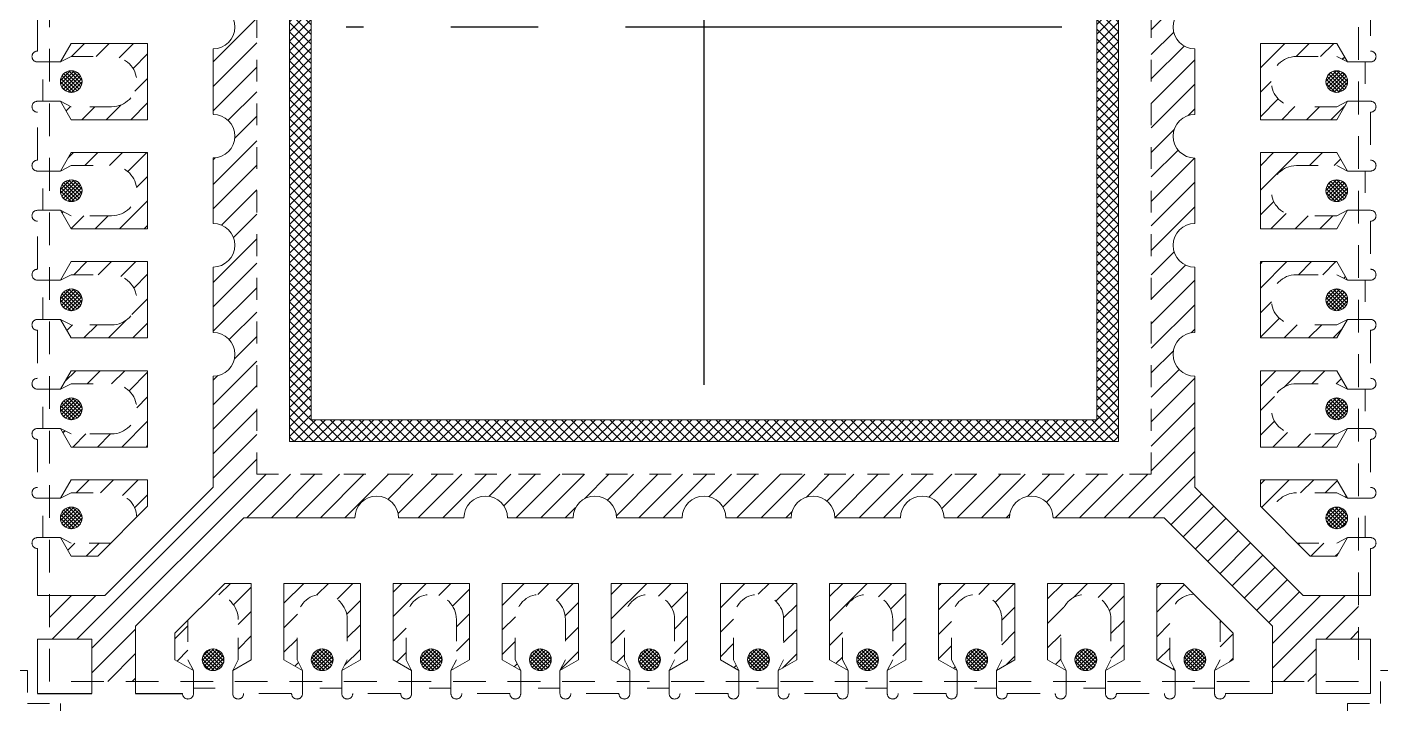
# Model space of a CAD drawing. Header units: millimetres. Extents: x 586 to 984, y 385 to 645.
# Drawn here: x 667.08 to 673.28, y 537.83 to 540.94 of the extents above; entities that cross this region are included whole.
import ezdxf

# ---------------------------------------------------------------- set-up
doc = ezdxf.new("R2010")
doc.units = ezdxf.units.MM
for name, pattern in [('CENTER', [2, 1.25, -0.25, 0.25, -0.25]), ('DASHED', [0.75, 0.5, -0.25]), ('HIDDEN', [0.375, 0.25, -0.125])]:
    doc.linetypes.add(name, pattern=pattern)
for name, color, linetype in [('1D', 4, 'Continuous'), ('2', 7, 'Continuous'), ('2D', 4, 'Continuous'), ('center', 1, 'Continuous'), ('etch', 4, 'Continuous'), ('LFBOT', 4, 'Continuous'), ('LFTOP', 7, 'Continuous'), ('PKG', 2, 'Continuous'), ('top ETCH', 6, 'Continuous')]:
    doc.layers.add(name, color=color, linetype=linetype)
pattern_1 = [(45, (13.052096, 3.31766), (-0.0561266, 0.0561266), [])]
pattern_2 = [(225, (1.063589, -17.218427), (0.008838834, -0.008838835), []), (315, (1.063589, -17.218427), (0.008838835, 0.008838834), [])]

# ---------------------------------------------------------------- blocks, each defined once
blk = doc.blocks.new('*U130')
at = {"layer": 'etch', "ltscale": 0.05}
h = blk.add_hatch(dxfattribs=at)
h.set_pattern_fill('ANSI31', color=256, scale=0.025, style=0)
h.set_pattern_definition(pattern_1)
h.paths.add_polyline_path([(-3, 2.805), (-2.805, 2.805), (-2.805, 3), (-2.605, 3), (-2.605, 2.7464), (-2.1086, 2.25), (-1.6, 2.25, 1), (-1.4, 2.25), (-1.1, 2.25, 1), (-0.9, 2.25), (-0.5996, 2.25, 0.996506), (-0.3997, 2.25), (-0.1, 2.25, 1), (0.1, 2.25), (0.4004, 2.25, 1), (0.6004, 2.25), (0.9004, 2.25, 1), (1.1004, 2.25), (1.4, 2.25, 1), (1.6, 2.25), (2.1086, 2.25), (2.605, 2.7464), (2.605, 3), (2.805, 3), (2.805, 2.805), (3, 2.805), (3, 2.605), (2.7464, 2.605), (2.25, 2.1086), (2.25, 1.6, 1), (2.25, 1.4), (2.25, 1.1, 1), (2.25, 0.9), (2.25, 0.5996, 0.996506), (2.25, 0.3996), (2.25, 0.1, 1), (2.25, -0.1), (2.25, -0.4004, 1), (2.25, -0.6004), (2.25, -0.9004, 1), (2.25, -1.1004), (2.25, -1.4, 1), (2.25, -1.6), (2.25, -2.1086), (2.7464, -2.605), (3, -2.605), (3, -2.805), (2.805, -2.805), (2.805, -3), (2.605, -3), (2.605, -2.7464), (2.1086, -2.25), (1.6, -2.25, 1), (1.4, -2.25), (1.1, -2.25, 1), (0.9, -2.25), (0.5996, -2.25, 0.996506), (0.3996, -2.25), (0.1, -2.25, 1), (-0.1, -2.25), (-0.4004, -2.25, 1), (-0.6004, -2.25), (-0.9004, -2.25, 1), (-1.1004, -2.25), (-1.4, -2.25, 1), (-1.6, -2.25), (-2.1086, -2.25), (-2.605, -2.7464), (-2.605, -3), (-2.805, -3), (-2.805, -2.805), (-3, -2.805), (-3, -2.605), (-2.7464, -2.605), (-2.25, -2.1086), (-2.25, -1.6, 1), (-2.25, -1.4), (-2.25, -1.1, 1), (-2.25, -0.9), (-2.25, -0.6, 1), (-2.25, -0.3997), (-2.25, -0.1, 1), (-2.25, 0.1), (-2.25, 0.4004, 1), (-2.25, 0.6004), (-2.25, 0.9004, 1), (-2.25, 1.1004), (-2.25, 1.4, 1), (-2.25, 1.6), (-2.25, 2.1086), (-2.7464, 2.605), (-3, 2.605)])
h.paths.add_polyline_path([(-2.05, -2.05), (-2.05, 1.4, 1), (-2.05, 1.8), (-2.05, 2.05), (2.05, 2.05), (2.05, -2.05)], flags=16)
h = blk.add_hatch(dxfattribs=at)
h.set_pattern_fill('ANSI31', color=256, scale=0.025, style=0)
h.set_pattern_definition(pattern_1)
h.paths.add_polyline_path([(-2.95, 1.84), (-2.9, 1.925), (-2.5503, 1.925), (-2.55, 1.9246), (-2.55, 1.5753), (-2.5503, 1.575), (-2.9, 1.575), (-2.95, 1.66), (-2.9, 1.635), (-2.715, 1.635, 1), (-2.715, 1.865), (-2.9, 1.865)])
h.paths.add_polyline_path([(-2.95, 0.84), (-2.9, 0.925), (-2.5503, 0.925), (-2.55, 0.9246), (-2.55, 0.5753), (-2.5503, 0.575), (-2.9, 0.575), (-2.95, 0.66), (-2.9, 0.635), (-2.715, 0.635, 1), (-2.715, 0.865), (-2.9, 0.865)])
h.paths.add_polyline_path([(-2.95, -0.66), (-2.9, -0.575), (-2.5503, -0.575), (-2.55, -0.5754), (-2.55, -0.9247), (-2.5503, -0.925), (-2.9, -0.925), (-2.95, -0.84), (-2.9, -0.865), (-2.715, -0.865, 1), (-2.715, -0.635), (-2.9, -0.635)])
h.paths.add_polyline_path([(-2.95, -1.66), (-2.9, -1.575), (-2.5503, -1.575), (-2.55, -1.5754), (-2.55, -1.9247), (-2.5503, -1.925), (-2.9, -1.925), (-2.95, -1.84), (-2.9, -1.865), (-2.715, -1.865, 1), (-2.715, -1.635), (-2.9, -1.635)])
h.paths.add_polyline_path([(-2.95, 1.34), (-2.9, 1.425), (-2.5503, 1.425), (-2.55, 1.4246), (-2.55, 1.0753), (-2.5503, 1.075), (-2.9, 1.075), (-2.95, 1.16), (-2.9, 1.135), (-2.715, 1.135, 1), (-2.715, 1.365), (-2.9, 1.365)])
h.paths.add_polyline_path([(-2.95, 0.34), (-2.9, 0.425), (-2.5503, 0.425), (-2.55, 0.4246), (-2.55, 0.0753), (-2.5503, 0.075), (-2.9, 0.075), (-2.95, 0.16), (-2.9, 0.135), (-2.715, 0.135, 1), (-2.715, 0.365), (-2.9, 0.365)])
h.paths.add_polyline_path([(-2.95, -0.16), (-2.9, -0.075), (-2.5503, -0.075), (-2.55, -0.0754), (-2.55, -0.4247), (-2.5503, -0.425), (-2.9, -0.425), (-2.95, -0.34), (-2.9, -0.365), (-2.715, -0.365, 1), (-2.715, -0.135), (-2.9, -0.135)])
h.paths.add_polyline_path([(-2.95, -1.16), (-2.9, -1.075), (-2.5503, -1.075), (-2.55, -1.0754), (-2.55, -1.4247), (-2.5503, -1.425), (-2.9, -1.425), (-2.95, -1.34), (-2.9, -1.365), (-2.715, -1.365, 1), (-2.715, -1.135), (-2.9, -1.135)])
h.paths.add_polyline_path([(-2.95, 2.16), (-2.9, 2.135), (-2.715, 2.135, 0.405326), (-2.6001, 2.2465), (-2.55, 2.1964), (-2.55, 2.0753), (-2.5503, 2.075), (-2.9, 2.075)])
h.paths.add_polyline_path([(-2.95, -2.16), (-2.9, -2.075), (-2.5503, -2.075), (-2.55, -2.0753), (-2.55, -2.1964), (-2.6001, -2.2465, 0.405326), (-2.715, -2.135), (-2.9, -2.135)])
h.paths.add_polyline_path([(-2.95, 2.34), (-2.9, 2.425), (-2.7786, 2.425), (-2.7186, 2.365), (-2.9, 2.365)])
h.paths.add_polyline_path([(-2.95, -2.34), (-2.9, -2.365), (-2.7186, -2.365), (-2.7786, -2.425), (-2.9, -2.425)])
h = blk.add_hatch(dxfattribs=at)
h.set_pattern_fill('ANSI31', color=256, scale=0.025, style=0)
h.set_pattern_definition(pattern_1)
h.paths.add_polyline_path([(2.95, -1.84), (2.9, -1.925), (2.5503, -1.925), (2.55, -1.9247), (2.55, -1.5754), (2.5503, -1.575), (2.9, -1.575), (2.95, -1.66), (2.9, -1.635), (2.715, -1.635, 1), (2.715, -1.865), (2.9, -1.865)])
h.paths.add_polyline_path([(2.95, -0.84), (2.9, -0.925), (2.5503, -0.925), (2.55, -0.9247), (2.55, -0.5754), (2.5503, -0.575), (2.9, -0.575), (2.95, -0.66), (2.9, -0.635), (2.715, -0.635, 1), (2.715, -0.865), (2.9, -0.865)])
h.paths.add_polyline_path([(2.95, 0.66), (2.9, 0.575), (2.5503, 0.575), (2.55, 0.5753), (2.55, 0.9246), (2.5503, 0.925), (2.9, 0.925), (2.95, 0.84), (2.9, 0.865), (2.715, 0.865, 1), (2.715, 0.635), (2.9, 0.635)])
h.paths.add_polyline_path([(2.95, 1.66), (2.9, 1.575), (2.5503, 1.575), (2.55, 1.5753), (2.55, 1.9246), (2.5503, 1.925), (2.9, 1.925), (2.95, 1.84), (2.9, 1.865), (2.715, 1.865, 1), (2.715, 1.635), (2.9, 1.635)])
h.paths.add_polyline_path([(2.95, -1.34), (2.9, -1.425), (2.5503, -1.425), (2.55, -1.4247), (2.55, -1.0754), (2.5503, -1.075), (2.9, -1.075), (2.95, -1.16), (2.9, -1.135), (2.715, -1.135, 1), (2.715, -1.365), (2.9, -1.365)])
h.paths.add_polyline_path([(2.95, -0.34), (2.9, -0.425), (2.5503, -0.425), (2.55, -0.4247), (2.55, -0.0754), (2.5503, -0.075), (2.9, -0.075), (2.95, -0.16), (2.9, -0.135), (2.715, -0.135, 1), (2.715, -0.365), (2.9, -0.365)])
h.paths.add_polyline_path([(2.95, 0.16), (2.9, 0.075), (2.5503, 0.075), (2.55, 0.0753), (2.55, 0.4246), (2.5503, 0.425), (2.9, 0.425), (2.95, 0.34), (2.9, 0.365), (2.715, 0.365, 1), (2.715, 0.135), (2.9, 0.135)])
h.paths.add_polyline_path([(2.95, 1.16), (2.9, 1.075), (2.5503, 1.075), (2.55, 1.0753), (2.55, 1.4246), (2.5503, 1.425), (2.9, 1.425), (2.95, 1.34), (2.9, 1.365), (2.715, 1.365, 1), (2.715, 1.135), (2.9, 1.135)])
h.paths.add_polyline_path([(2.95, -2.16), (2.9, -2.135), (2.715, -2.135, 0.405326), (2.6001, -2.2465), (2.55, -2.1964), (2.55, -2.0753), (2.5503, -2.075), (2.9, -2.075)])
h.paths.add_polyline_path([(2.95, 2.16), (2.9, 2.075), (2.5503, 2.075), (2.55, 2.0753), (2.55, 2.1964), (2.6001, 2.2465, 0.405326), (2.715, 2.135), (2.9, 2.135)])
h.paths.add_polyline_path([(2.95, -2.34), (2.9, -2.425), (2.7786, -2.425), (2.7186, -2.365), (2.9, -2.365)])
h.paths.add_polyline_path([(2.95, 2.34), (2.9, 2.365), (2.7186, 2.365), (2.7786, 2.425), (2.9, 2.425)])
h = blk.add_hatch(dxfattribs=at)
h.set_pattern_fill('ANSI31', color=256, scale=0.025, style=0)
h.set_pattern_definition(pattern_1)
h.paths.add_polyline_path([(-1.84, -2.95), (-1.925, -2.9), (-1.925, -2.5503), (-1.9247, -2.55), (-1.5754, -2.55), (-1.575, -2.5503), (-1.575, -2.9), (-1.66, -2.95), (-1.635, -2.9), (-1.635, -2.715, 1), (-1.865, -2.715), (-1.865, -2.9)])
h.paths.add_polyline_path([(-0.84, -2.95), (-0.925, -2.9), (-0.925, -2.5503), (-0.9247, -2.55), (-0.5754, -2.55), (-0.575, -2.5503), (-0.575, -2.9), (-0.66, -2.95), (-0.635, -2.9), (-0.635, -2.715, 1), (-0.865, -2.715), (-0.865, -2.9)])
h.paths.add_polyline_path([(0.66, -2.95), (0.575, -2.9), (0.575, -2.5503), (0.5753, -2.55), (0.9246, -2.55), (0.925, -2.5503), (0.925, -2.9), (0.84, -2.95), (0.865, -2.9), (0.865, -2.715, 1), (0.635, -2.715), (0.635, -2.9)])
h.paths.add_polyline_path([(1.66, -2.95), (1.575, -2.9), (1.575, -2.5503), (1.5753, -2.55), (1.9246, -2.55), (1.925, -2.5503), (1.925, -2.9), (1.84, -2.95), (1.865, -2.9), (1.865, -2.715, 1), (1.635, -2.715), (1.635, -2.9)])
h.paths.add_polyline_path([(-1.34, -2.95), (-1.425, -2.9), (-1.425, -2.5503), (-1.4247, -2.55), (-1.0754, -2.55), (-1.075, -2.5503), (-1.075, -2.9), (-1.16, -2.95), (-1.135, -2.9), (-1.135, -2.715, 1), (-1.365, -2.715), (-1.365, -2.9)])
h.paths.add_polyline_path([(-0.34, -2.95), (-0.425, -2.9), (-0.425, -2.5503), (-0.4247, -2.55), (-0.0754, -2.55), (-0.075, -2.5503), (-0.075, -2.9), (-0.16, -2.95), (-0.135, -2.9), (-0.135, -2.715, 1), (-0.365, -2.715), (-0.365, -2.9)])
h.paths.add_polyline_path([(0.16, -2.95), (0.075, -2.9), (0.075, -2.5503), (0.0753, -2.55), (0.4246, -2.55), (0.425, -2.5503), (0.425, -2.9), (0.34, -2.95), (0.365, -2.9), (0.365, -2.715, 1), (0.135, -2.715), (0.135, -2.9)])
h.paths.add_polyline_path([(1.16, -2.95), (1.075, -2.9), (1.075, -2.5503), (1.0753, -2.55), (1.4246, -2.55), (1.425, -2.5503), (1.425, -2.9), (1.34, -2.95), (1.365, -2.9), (1.365, -2.715, 1), (1.135, -2.715), (1.135, -2.9)])
h.paths.add_polyline_path([(-2.16, -2.95), (-2.135, -2.9), (-2.135, -2.715, 0.405326), (-2.2465, -2.6001), (-2.1964, -2.55), (-2.0753, -2.55), (-2.075, -2.5503), (-2.075, -2.9)])
h.paths.add_polyline_path([(2.16, -2.95), (2.075, -2.9), (2.075, -2.5503), (2.0753, -2.55), (2.1964, -2.55), (2.2465, -2.6001, 0.405326), (2.135, -2.715), (2.135, -2.9)])
h.paths.add_polyline_path([(-2.34, -2.95), (-2.425, -2.9), (-2.425, -2.7786), (-2.365, -2.7186), (-2.365, -2.9)])
h.paths.add_polyline_path([(2.34, -2.95), (2.365, -2.9), (2.365, -2.7186), (2.425, -2.7786), (2.425, -2.9)])
at = {"layer": 'top ETCH'}
h = blk.add_hatch(dxfattribs=at)
h.set_pattern_fill('ANSI37', color=256, scale=0.25, angle=90, style=0)
h.set_pattern_definition([(135, (-17.218427, -0.772668), (-0.022097087, -0.022097087), []), (225, (-17.218427, -0.772668), (0.022097087, -0.022097087), [])])
h.paths.add_polyline_path([(-1.9, -1.9), (-1.9, 1.2502), (-1.8, 1.2502), (-1.8, -1.8), (1.8, -1.8), (1.8, 1.8), (-1.5, 1.8), (-1.5, 1.9), (1.9, 1.9), (1.9, -1.9)])
h = blk.add_hatch(dxfattribs=at)
h.set_pattern_fill('ANSI37', color=256, scale=0.1, angle=90, style=0)
h.set_pattern_definition([(135, (-17.218427, 0.936411), (-0.008838835, -0.008838834), []), (225, (-17.218427, 0.936411), (0.008838834, -0.008838835), [])])
h.paths.add_polyline_path([(-2.85, -0.25, 1), (-2.95, -0.25, 1)])
h = blk.add_hatch(dxfattribs=at)
h.set_pattern_fill('ANSI37', color=256, scale=0.1, angle=270, style=0)
h.set_pattern_definition([(315, (17.218427, -1.436411), (0.008838835, 0.008838834), []), (45, (17.218427, -1.436411), (-0.008838834, 0.008838835), [])])
h.paths.add_polyline_path([(2.85, -0.25, 1), (2.95, -0.25, 1)])
h = blk.add_hatch(dxfattribs=at)
h.set_pattern_fill('ANSI37', color=256, scale=0.1, angle=90, style=0)
h.set_pattern_definition([(135, (-17.218427, 0.436411), (-0.008838835, -0.008838834), []), (225, (-17.218427, 0.436411), (0.008838834, -0.008838835), [])])
h.paths.add_polyline_path([(-2.85, -0.75, 1), (-2.95, -0.75, 1)])
h = blk.add_hatch(dxfattribs=at)
h.set_pattern_fill('ANSI37', color=256, scale=0.1, angle=270, style=0)
h.set_pattern_definition([(315, (17.218427, -1.936411), (0.008838835, 0.008838834), []), (45, (17.218427, -1.936411), (-0.008838834, 0.008838835), [])])
h.paths.add_polyline_path([(2.85, -0.75, 1), (2.95, -0.75, 1)])
h = blk.add_hatch(dxfattribs=at)
h.set_pattern_fill('ANSI37', color=256, scale=0.1, angle=90, style=0)
h.set_pattern_definition([(135, (-17.218427, -0.063589), (-0.008838835, -0.008838834), []), (225, (-17.218427, -0.063589), (0.008838834, -0.008838835), [])])
h.paths.add_polyline_path([(-2.85, -1.25, 1), (-2.95, -1.25, 1)])
h = blk.add_hatch(dxfattribs=at)
h.set_pattern_fill('ANSI37', color=256, scale=0.1, angle=270, style=0)
h.set_pattern_definition([(315, (17.218427, -2.436411), (0.008838835, 0.008838834), []), (45, (17.218427, -2.436411), (-0.008838834, 0.008838835), [])])
h.paths.add_polyline_path([(2.85, -1.25, 1), (2.95, -1.25, 1)])
h = blk.add_hatch(dxfattribs=at)
h.set_pattern_fill('ANSI37', color=256, scale=0.1, angle=90, style=0)
h.set_pattern_definition([(135, (-17.218427, -0.563589), (-0.008838835, -0.008838834), []), (225, (-17.218427, -0.563589), (0.008838834, -0.008838835), [])])
h.paths.add_polyline_path([(-2.85, -1.75, 1), (-2.95, -1.75, 1)])
h = blk.add_hatch(dxfattribs=at)
h.set_pattern_fill('ANSI37', color=256, scale=0.1, angle=270, style=0)
h.set_pattern_definition([(315, (17.218427, -2.936411), (0.008838835, 0.008838834), []), (45, (17.218427, -2.936411), (-0.008838834, 0.008838835), [])])
h.paths.add_polyline_path([(2.85, -1.75, 1), (2.95, -1.75, 1)])
h = blk.add_hatch(dxfattribs=at)
h.set_pattern_fill('ANSI37', color=256, scale=0.1, angle=90, style=0)
h.set_pattern_definition([(135, (-17.218427, -1.063589), (-0.008838835, -0.008838834), []), (225, (-17.218427, -1.063589), (0.008838834, -0.008838835), [])])
h.paths.add_polyline_path([(-2.85, -2.25, 1), (-2.95, -2.25, 1)])
h = blk.add_hatch(dxfattribs=at)
h.set_pattern_fill('ANSI37', color=256, scale=0.1, angle=90, style=0)
h.set_pattern_definition([(315, (17.218427, 1.063589), (0.008838835, 0.008838834), []), (45, (17.218427, 1.063589), (-0.008838834, 0.008838835), [])])
h.paths.add_polyline_path([(2.85, -2.25, -1), (2.95, -2.25, -1)])
h = blk.add_hatch(dxfattribs=at)
h.set_pattern_fill('ANSI37', color=256, scale=0.1, style=0)
h.set_pattern_definition(pattern_2)
h.paths.add_polyline_path([(-2.25, -2.85, -1), (-2.25, -2.95, -1)])
h = blk.add_hatch(dxfattribs=at)
h.set_pattern_fill('ANSI37', color=256, scale=0.1, angle=180, style=0)
h.set_pattern_definition([(225, (-2.936411, -17.218427), (0.008838834, -0.008838835), []), (315, (-2.936411, -17.218427), (0.008838835, 0.008838834), [])])
h.paths.add_polyline_path([(-1.75, -2.85, 1), (-1.75, -2.95, 1)])
h = blk.add_hatch(dxfattribs=at)
h.set_pattern_fill('ANSI37', color=256, scale=0.1, angle=180, style=0)
h.set_pattern_definition([(225, (-2.436411, -17.218427), (0.008838834, -0.008838835), []), (315, (-2.436411, -17.218427), (0.008838835, 0.008838834), [])])
h.paths.add_polyline_path([(-1.25, -2.85, 1), (-1.25, -2.95, 1)])
h = blk.add_hatch(dxfattribs=at)
h.set_pattern_fill('ANSI37', color=256, scale=0.1, angle=180, style=0)
h.set_pattern_definition([(225, (-1.936411, -17.218427), (0.008838834, -0.008838835), []), (315, (-1.936411, -17.218427), (0.008838835, 0.008838834), [])])
h.paths.add_polyline_path([(-0.75, -2.85, 1), (-0.75, -2.95, 1)])
h = blk.add_hatch(dxfattribs=at)
h.set_pattern_fill('ANSI37', color=256, scale=0.1, angle=180, style=0)
h.set_pattern_definition([(225, (-1.436411, -17.218427), (0.008838834, -0.008838835), []), (315, (-1.436411, -17.218427), (0.008838835, 0.008838834), [])])
h.paths.add_polyline_path([(-0.25, -2.85, 1), (-0.25, -2.95, 1)])
h = blk.add_hatch(dxfattribs=at)
h.set_pattern_fill('ANSI37', color=256, scale=0.1, angle=180, style=0)
h.set_pattern_definition([(225, (-0.936411, -17.218427), (0.008838834, -0.008838835), []), (315, (-0.936411, -17.218427), (0.008838835, 0.008838834), [])])
h.paths.add_polyline_path([(0.25, -2.85, 1), (0.25, -2.95, 1)])
h = blk.add_hatch(dxfattribs=at)
h.set_pattern_fill('ANSI37', color=256, scale=0.1, angle=180, style=0)
h.set_pattern_definition([(225, (-0.436411, -17.218427), (0.008838834, -0.008838835), []), (315, (-0.436411, -17.218427), (0.008838835, 0.008838834), [])])
h.paths.add_polyline_path([(0.75, -2.85, 1), (0.75, -2.95, 1)])
h = blk.add_hatch(dxfattribs=at)
h.set_pattern_fill('ANSI37', color=256, scale=0.1, angle=180, style=0)
h.set_pattern_definition([(225, (0.063589, -17.218427), (0.008838834, -0.008838835), []), (315, (0.063589, -17.218427), (0.008838835, 0.008838834), [])])
h.paths.add_polyline_path([(1.25, -2.85, 1), (1.25, -2.95, 1)])
h = blk.add_hatch(dxfattribs=at)
h.set_pattern_fill('ANSI37', color=256, scale=0.1, angle=180, style=0)
h.set_pattern_definition([(225, (0.563589, -17.218427), (0.008838834, -0.008838835), []), (315, (0.563589, -17.218427), (0.008838835, 0.008838834), [])])
h.paths.add_polyline_path([(1.75, -2.85, 1), (1.75, -2.95, 1)])
h = blk.add_hatch(dxfattribs=at)
h.set_pattern_fill('ANSI37', color=256, scale=0.1, angle=180, style=0)
h.set_pattern_definition(pattern_2)
h.paths.add_polyline_path([(2.25, -2.85, 1), (2.25, -2.95, 1)])
at = {"color": 7, "linetype": 'DASHED', "lineweight": 0, "ltscale": 0.3}
for p, q in [((-3.055, -0.11, 0.0387), (-3.055, 0.11, 0.0387)), ((3.055, 0.11, 0.0387), (3.055, -0.11, 0.0387)), ((-3.055, -0.61, 0.0387), (-3.055, -0.39, 0.0387)), ((3.055, -0.39, 0.0387), (3.055, -0.61, 0.0387)), ((-3.055, -1.11, 0.0387), (-3.055, -0.89, 0.0387)), ((3.055, -0.89, 0.0387), (3.055, -1.11, 0.0387)), ((-3.055, -1.39, 0.0387), (-3.055, -1.61, 0.0387)), ((3.055, -1.39, 0.0387), (3.055, -1.61, 0.0387)), ((-3.055, -1.89, 0.0387), (-3.055, -2.11, 0.0387)), ((3.055, -1.89, 0.0387), (3.055, -2.1096, 0.0387)), ((-3.055, -3.055, 0.0387), (-3.055, -2.805, 0.0387)), ((3.055, -2.805, 0.0387), (3.055, -3.055, 0.0387)), ((-1.89, -3.055, 0.0387), (-2.1096, -3.055, 0.0387)), ((-1.39, -3.055, 0.0387), (-1.61, -3.055, 0.0387)), ((-0.89, -3.055, 0.0387), (-1.11, -3.055, 0.0387)), ((-0.39, -3.055, 0.0387), (-0.61, -3.055, 0.0387)), ((0.11, -3.055, 0.0387), (-0.11, -3.055, 0.0387)), ((0.61, -3.055, 0.0387), (0.39, -3.055, 0.0387)), ((1.11, -3.055, 0.0387), (0.89, -3.055, 0.0387)), ((1.39, -3.055, 0.0387), (1.61, -3.055, 0.0387)), ((1.89, -3.055, 0.0387), (2.11, -3.055, 0.0387)), ((3.055, -3.055, 0.0387), (2.805, -3.055, 0.0387))]:
    blk.add_line(p, q, dxfattribs=at)
at = {"color": 7, "linetype": 'Continuous', "lineweight": 0, "ltscale": 0.3}
for p, q in [((-2.95, -0.16, 0.0387), (-2.9, -0.075, 0.0387)), ((-2.9, -0.075, 0.0387), (-2.5503, -0.075, 0.0387)), ((-2.5503, -0.075, 0.0387), (-2.55, -0.0754, 0.0387)), ((-2.55, -0.0754, 0.0387), (-2.55, -0.4247, 0.0387)), ((2.5503, -0.075, 0.0387), (2.55, -0.0754, 0.0387)), ((2.55, -0.4247, 0.0387), (2.55, -0.0754, 0.0387)), ((2.9, -0.075, 0.0387), (2.5503, -0.075, 0.0387)), ((2.95, -0.16, 0.0387), (2.9, -0.075, 0.0387)), ((-2.95, -0.34, 0.0387), (-2.9, -0.425, 0.0387)), ((2.95, -0.34, 0.0387), (2.9, -0.425, 0.0387)), ((-2.9, -0.425, 0.0387), (-2.5503, -0.425, 0.0387)), ((-2.5503, -0.425, 0.0387), (-2.55, -0.4247, 0.0387)), ((2.5503, -0.425, 0.0387), (2.55, -0.4247, 0.0387)), ((2.9, -0.425, 0.0387), (2.5503, -0.425, 0.0387)), ((-2.95, -0.66, 0.0387), (-2.9, -0.575, 0.0387)), ((-2.9, -0.575, 0.0387), (-2.5503, -0.575, 0.0387)), ((-2.5503, -0.575, 0.0387), (-2.55, -0.5754, 0.0387)), ((-2.55, -0.5754, 0.0387), (-2.55, -0.9247, 0.0387)), ((2.5503, -0.575, 0.0387), (2.55, -0.5754, 0.0387)), ((2.55, -0.9247, 0.0387), (2.55, -0.5754, 0.0387)), ((2.9, -0.575, 0.0387), (2.5503, -0.575, 0.0387)), ((2.95, -0.66, 0.0387), (2.9, -0.575, 0.0387)), ((-2.95, -0.84, 0.0387), (-2.9, -0.925, 0.0387)), ((2.95, -0.84, 0.0387), (2.9, -0.925, 0.0387)), ((-2.9, -0.925, 0.0387), (-2.5503, -0.925, 0.0387)), ((-2.5503, -0.925, 0.0387), (-2.55, -0.9247, 0.0387)), ((2.5503, -0.925, 0.0387), (2.55, -0.9247, 0.0387)), ((2.9, -0.925, 0.0387), (2.5503, -0.925, 0.0387)), ((-2.95, -1.16, 0.0387), (-2.9, -1.075, 0.0387)), ((-2.9, -1.075, 0.0387), (-2.5503, -1.075, 0.0387)), ((-2.5503, -1.075, 0.0387), (-2.55, -1.0754, 0.0387)), ((-2.55, -1.0754, 0.0387), (-2.55, -1.4247, 0.0387)), ((2.5503, -1.075, 0.0387), (2.55, -1.0754, 0.0387)), ((2.55, -1.4247, 0.0387), (2.55, -1.0754, 0.0387)), ((2.9, -1.075, 0.0387), (2.5503, -1.075, 0.0387)), ((2.95, -1.16, 0.0387), (2.9, -1.075, 0.0387)), ((-2.95, -1.34, 0.0387), (-2.9, -1.425, 0.0387)), ((2.95, -1.34, 0.0387), (2.9, -1.425, 0.0387)), ((-2.9, -1.425, 0.0387), (-2.5503, -1.425, 0.0387)), ((-2.5503, -1.425, 0.0387), (-2.55, -1.4247, 0.0387)), ((2.5503, -1.425, 0.0387), (2.55, -1.4247, 0.0387)), ((2.9, -1.425, 0.0387), (2.5503, -1.425, 0.0387)), ((-2.95, -1.66, 0.0387), (-2.9, -1.575, 0.0387)), ((-2.9, -1.575, 0.0387), (-2.5503, -1.575, 0.0387)), ((-2.5503, -1.575, 0.0387), (-2.55, -1.5754, 0.0387)), ((-2.55, -1.5754, 0.0387), (-2.55, -1.9247, 0.0387)), ((2.5503, -1.575, 0.0387), (2.55, -1.5754, 0.0387)), ((2.55, -1.9247, 0.0387), (2.55, -1.5754, 0.0387)), ((2.9, -1.575, 0.0387), (2.5503, -1.575, 0.0387)), ((2.95, -1.66, 0.0387), (2.9, -1.575, 0.0387)), ((-2.95, -1.84, 0.0387), (-2.9, -1.925, 0.0387)), ((2.95, -1.84, 0.0387), (2.9, -1.925, 0.0387)), ((-2.9, -1.925, 0.0387), (-2.5503, -1.925, 0.0387)), ((-2.5503, -1.925, 0.0387), (-2.55, -1.9247, 0.0387)), ((2.5503, -1.925, 0.0387), (2.55, -1.9247, 0.0387)), ((2.9, -1.925, 0.0387), (2.5503, -1.925, 0.0387)), ((-2.95, -2.16, 0.0387), (-2.9, -2.075, 0.0387)), ((-2.9, -2.075, 0.0387), (-2.5503, -2.075, 0.0387)), ((-2.5503, -2.075, 0.0387), (-2.55, -2.0753, 0.0387)), ((-2.55, -2.0753, 0.0387), (-2.55, -2.1964, 0.0387)), ((2.5503, -2.075, 0.0387), (2.55, -2.0753, 0.0387)), ((2.55, -2.0753, 0.0387), (2.55, -2.1964, 0.0387)), ((2.9, -2.075, 0.0387), (2.5503, -2.075, 0.0387)), ((2.95, -2.16, 0.0387), (2.9, -2.075, 0.0387)), ((-2.95, -2.34, 0.0387), (-2.9, -2.425, 0.0387)), ((2.95, -2.34, 0.0387), (2.9, -2.425, 0.0387)), ((-2.9, -2.425, 0.0387), (-2.7786, -2.425, 0.0387)), ((2.9, -2.425, 0.0387), (2.7786, -2.425, 0.0387)), ((-2.0753, -2.55, 0.0387), (-2.1964, -2.55, 0.0387)), ((-2.075, -2.5503, 0.0387), (-2.0753, -2.55, 0.0387)), ((-2.075, -2.9, 0.0387), (-2.075, -2.5503, 0.0387)), ((-1.925, -2.5503, 0.0387), (-1.9247, -2.55, 0.0387)), ((-1.925, -2.9, 0.0387), (-1.925, -2.5503, 0.0387)), ((-1.9247, -2.55, 0.0387), (-1.5754, -2.55, 0.0387)), ((-1.575, -2.5503, 0.0387), (-1.5754, -2.55, 0.0387)), ((-1.575, -2.9, 0.0387), (-1.575, -2.5503, 0.0387)), ((-1.425, -2.5503, 0.0387), (-1.4247, -2.55, 0.0387)), ((-1.425, -2.9, 0.0387), (-1.425, -2.5503, 0.0387)), ((-1.4247, -2.55, 0.0387), (-1.0754, -2.55, 0.0387)), ((-1.075, -2.5503, 0.0387), (-1.0754, -2.55, 0.0387)), ((-1.075, -2.9, 0.0387), (-1.075, -2.5503, 0.0387)), ((-0.925, -2.5503, 0.0387), (-0.9247, -2.55, 0.0387)), ((-0.925, -2.9, 0.0387), (-0.925, -2.5503, 0.0387)), ((-0.9247, -2.55, 0.0387), (-0.5754, -2.55, 0.0387)), ((-0.575, -2.5503, 0.0387), (-0.5754, -2.55, 0.0387)), ((-0.575, -2.9, 0.0387), (-0.575, -2.5503, 0.0387)), ((-0.425, -2.5503, 0.0387), (-0.4247, -2.55, 0.0387)), ((-0.425, -2.9, 0.0387), (-0.425, -2.5503, 0.0387)), ((-0.4247, -2.55, 0.0387), (-0.0754, -2.55, 0.0387)), ((-0.075, -2.5503, 0.0387), (-0.0754, -2.55, 0.0387)), ((-0.075, -2.9, 0.0387), (-0.075, -2.5503, 0.0387)), ((0.075, -2.5503, 0.0387), (0.0753, -2.55, 0.0387)), ((0.075, -2.9, 0.0387), (0.075, -2.5503, 0.0387)), ((0.0753, -2.55, 0.0387), (0.4246, -2.55, 0.0387)), ((0.425, -2.5503, 0.0387), (0.4246, -2.55, 0.0387)), ((0.425, -2.9, 0.0387), (0.425, -2.5503, 0.0387)), ((0.575, -2.5503, 0.0387), (0.5753, -2.55, 0.0387)), ((0.575, -2.9, 0.0387), (0.575, -2.5503, 0.0387)), ((0.5753, -2.55, 0.0387), (0.9246, -2.55, 0.0387)), ((0.925, -2.5503, 0.0387), (0.9246, -2.55, 0.0387)), ((0.925, -2.9, 0.0387), (0.925, -2.5503, 0.0387)), ((1.075, -2.5503, 0.0387), (1.0753, -2.55, 0.0387)), ((1.075, -2.9, 0.0387), (1.075, -2.5503, 0.0387)), ((1.0753, -2.55, 0.0387), (1.4246, -2.55, 0.0387)), ((1.425, -2.5503, 0.0387), (1.4246, -2.55, 0.0387)), ((1.425, -2.9, 0.0387), (1.425, -2.5503, 0.0387)), ((1.575, -2.5503, 0.0387), (1.5753, -2.55, 0.0387)), ((1.575, -2.9, 0.0387), (1.575, -2.5503, 0.0387)), ((1.5753, -2.55, 0.0387), (1.9246, -2.55, 0.0387)), ((1.925, -2.5503, 0.0387), (1.9246, -2.55, 0.0387)), ((1.925, -2.9, 0.0387), (1.925, -2.5503, 0.0387)), ((2.075, -2.5503, 0.0387), (2.0753, -2.55, 0.0387)), ((2.075, -2.9, 0.0387), (2.075, -2.5503, 0.0387)), ((2.0753, -2.55, 0.0387), (2.1964, -2.55, 0.0387)), ((-2.425, -2.9, 0.0387), (-2.425, -2.7786, 0.0387)), ((2.425, -2.9, 0.0387), (2.425, -2.7786, 0.0387)), ((-2.34, -2.95, 0.0387), (-2.425, -2.9, 0.0387)), ((-2.16, -2.95, 0.0387), (-2.075, -2.9, 0.0387)), ((-1.84, -2.95, 0.0387), (-1.925, -2.9, 0.0387)), ((-1.66, -2.95, 0.0387), (-1.575, -2.9, 0.0387)), ((-1.34, -2.95, 0.0387), (-1.425, -2.9, 0.0387)), ((-1.16, -2.95, 0.0387), (-1.075, -2.9, 0.0387)), ((-0.84, -2.95, 0.0387), (-0.925, -2.9, 0.0387)), ((-0.66, -2.95, 0.0387), (-0.575, -2.9, 0.0387)), ((-0.34, -2.95, 0.0387), (-0.425, -2.9, 0.0387)), ((-0.16, -2.95, 0.0387), (-0.075, -2.9, 0.0387)), ((0.16, -2.95, 0.0387), (0.075, -2.9, 0.0387)), ((0.34, -2.95, 0.0387), (0.425, -2.9, 0.0387)), ((0.66, -2.95, 0.0387), (0.575, -2.9, 0.0387)), ((0.84, -2.95, 0.0387), (0.925, -2.9, 0.0387)), ((1.16, -2.95, 0.0387), (1.075, -2.9, 0.0387)), ((1.34, -2.95, 0.0387), (1.425, -2.9, 0.0387)), ((1.66, -2.95, 0.0387), (1.575, -2.9, 0.0387)), ((1.84, -2.95, 0.0387), (1.925, -2.9, 0.0387)), ((2.16, -2.95, 0.0387), (2.075, -2.9, 0.0387)), ((2.34, -2.95, 0.0387), (2.425, -2.9, 0.0387))]:
    blk.add_line(p, q, dxfattribs=at)
at = {"color": 7, "linetype": 'Continuous', "lineweight": 0, "ltscale": 100}
for p, q in [((-2.25, -0.3997, 0.0387), (-2.25, -0.1, 0.0387)), ((2.25, -0.1, 0.0387), (2.25, -0.4004, 0.0387)), ((-2.25, -0.9, 0.0387), (-2.25, -0.5996, 0.0387)), ((2.25, -0.6004, 0.0387), (2.25, -0.9004, 0.0387)), ((-2.25, -1.4, 0.0387), (-2.25, -1.1, 0.0387)), ((2.25, -1.1004, 0.0387), (2.25, -1.4, 0.0387)), ((-2.25, -2.1086, 0.0387), (-2.25, -1.6, 0.0387)), ((2.25, -1.6, 0.0387), (2.25, -2.1086, 0.0387)), ((-1.6, -2.25, 0.0387), (-2.1086, -2.25, 0.0387)), ((-1.1004, -2.25, 0.0387), (-1.4, -2.25, 0.0387)), ((-0.6004, -2.25, 0.0387), (-0.9004, -2.25, 0.0387)), ((-0.1, -2.25, 0.0387), (-0.4004, -2.25, 0.0387)), ((0.3996, -2.25, 0.0387), (0.1, -2.25, 0.0387)), ((0.9, -2.25, 0.0387), (0.5996, -2.25, 0.0387)), ((1.4, -2.25, 0.0387), (1.1, -2.25, 0.0387)), ((2.1086, -2.25, 0.0387), (1.6, -2.25, 0.0387))]:
    blk.add_line(p, q, dxfattribs=at)
at = {"color": 7, "linetype": 'Continuous', "lineweight": 0}
for p, q in [((-2.7464, -2.605, 0.0387), (-2.25, -2.1086, 0.0387)), ((2.7464, -2.605, 0.0387), (2.25, -2.1086, 0.0387)), ((-2.7786, -2.425, 0.0387), (-2.55, -2.1964, 0.0387)), ((2.7786, -2.425, 0.0387), (2.55, -2.1964, 0.0387)), ((-2.605, -2.7464, 0.0387), (-2.1086, -2.25, 0.0387)), ((2.605, -2.7464, 0.0387), (2.1086, -2.25, 0.0387)), ((-3.055, -2.605, 0.0387), (-2.7464, -2.605, 0.0387)), ((-2.425, -2.7786, 0.0387), (-2.1964, -2.55, 0.0387)), ((2.425, -2.7786, 0.0387), (2.1964, -2.55, 0.0387)), ((3.055, -2.605, 0.0387), (2.7464, -2.605, 0.0387)), ((-2.605, -3.055, 0.0387), (-2.605, -2.7464, 0.0387)), ((-3.055, -2.805, 0.0387), (-2.805, -2.805, 0.0387)), ((-2.805, -2.805, 0.0387), (-2.805, -3.055, 0.0387))]:
    blk.add_line(p, q, dxfattribs=at)
at = {"color": 7, "linetype": 'Continuous', "lineweight": 0, "ltscale": 0.3, "elevation": 0.0387}
for points in [[(-1.5, 1.9), (1.9, 1.9), (1.9, -1.9), (-1.9, -1.9), (-1.9, 1.2502)], [(-1.5, 1.8), (1.8, 1.8), (1.8, -1.8), (-1.8, -1.8), (-1.8, 1.2502)]]:
    blk.add_lwpolyline(points, dxfattribs=at)
at = {"color": 7, "linetype": 'Continuous', "lineweight": 0, "ltscale": 0.3}
for centre in [(-2.9, -0.25, 0.0387), (2.9, -0.25, 0.0387), (-2.9, -0.75, 0.0387), (2.9, -0.75, 0.0387), (-2.9, -1.25, 0.0387), (2.9, -1.25, 0.0387), (-2.9, -1.75, 0.0387), (2.9, -1.75, 0.0387), (-2.9, -2.25, 0.0387), (2.9, -2.25, 0.0387), (-2.25, -2.9, 0.0387), (-1.75, -2.9, 0.0387), (-1.25, -2.9, 0.0387), (-0.75, -2.9, 0.0387), (-0.25, -2.9, 0.0387), (0.25, -2.9, 0.0387), (0.75, -2.9, 0.0387), (1.25, -2.9, 0.0387), (1.75, -2.9, 0.0387), (2.25, -2.9, 0.0387)]:
    blk.add_circle(centre, 0.05, dxfattribs=at)
at = {"color": 7, "linetype": 'Continuous', "lineweight": 0, "ltscale": 100}
for centre, start, end in [((-2.25, 0, 0.0387), 270, 90), ((2.25, 0, 0.0387), 90, 270), ((-2.25, -0.5, 0.0387), 270, 90), ((2.25, -0.5004, 0.0387), 90, 270), ((-2.25, -1, 0.0387), 270, 90), ((2.25, -1.0004, 0.0387), 90, 270), ((-2.25, -1.5, 0.0387), 270, 90), ((2.25, -1.5, 0.0387), 90, 270), ((-1.5, -2.25, 0.0387), 0, 180), ((-1.0004, -2.25, 0.0387), 0, 180), ((-0.5004, -2.25, 0.0387), 0, 180), ((0, -2.25, 0.0387), 0, 180), ((0.4997, -2.2504, 0.0387), 0, 180), ((1, -2.25, 0.0387), 0, 180), ((1.5, -2.25, 0.0387), 0, 180)]:
    blk.add_arc(centre, 0.1, start, end, dxfattribs=at)
at = {"color": 7, "linetype": 'DASHED', "lineweight": 0, "ltscale": 0.3}
for centre, start, end in [((-3.055, -0.135, 0.0387), 90, 270), ((3.055, -0.135, 0.0387), 270, 90), ((-3.055, -0.365, 0.0387), 90, 270), ((3.055, -0.365, 0.0387), 270, 90), ((-3.055, -0.635, 0.0387), 90, 270), ((3.055, -0.635, 0.0387), 270, 90), ((-3.055, -0.865, 0.0387), 90, 270), ((3.055, -0.865, 0.0387), 270, 90), ((-3.055, -1.135, 0.0387), 90, 270), ((3.055, -1.135, 0.0387), 270, 90), ((-3.055, -1.365, 0.0387), 90, 270), ((3.055, -1.365, 0.0387), 270, 90), ((-3.055, -1.635, 0.0387), 90, 270), ((3.055, -1.635, 0.0387), 270, 90), ((-3.055, -1.865, 0.0387), 90, 270), ((3.055, -1.865, 0.0387), 270, 90), ((-3.055, -2.135, 0.0387), 90, 270), ((3.055, -2.135, 0.0387), 270, 90), ((-3.055, -2.365, 0.0387), 90, 270), ((3.055, -2.365, 0.0387), 270, 90), ((-2.365, -3.055, 0.0387), 180, 0), ((-2.135, -3.055, 0.0387), 180, 0), ((-1.865, -3.055, 0.0387), 180, 0), ((-1.635, -3.055, 0.0387), 180, 0), ((-1.365, -3.055, 0.0387), 180, 0), ((-1.135, -3.055, 0.0387), 180, 0), ((-0.865, -3.055, 0.0387), 180, 0), ((-0.635, -3.055, 0.0387), 180, 0), ((-0.365, -3.055, 0.0387), 180, 0), ((-0.135, -3.055, 0.0387), 180, 0), ((0.135, -3.055, 0.0387), 180, 0), ((0.365, -3.055, 0.0387), 180, 0), ((0.635, -3.055, 0.0387), 180, 0), ((0.865, -3.055, 0.0387), 180, 0), ((1.135, -3.055, 0.0387), 180, 0), ((1.365, -3.055, 0.0387), 180, 0), ((1.635, -3.055, 0.0387), 180, 0), ((1.865, -3.055, 0.0387), 180, 0), ((2.135, -3.055, 0.0387), 180, 0), ((2.365, -3.055, 0.0387), 180, 0)]:
    blk.add_arc(centre, 0.025, start, end, dxfattribs=at)
at = {"layer": '2', "color": 7, "lineweight": 0}
for p, q in [((-2.95, -0.16, 0.0387), (-3.055, -0.16, 0.0387)), ((2.95, -0.16, 0.0387), (3.055, -0.16, 0.0387)), ((-2.95, -0.34, 0.0387), (-3.055, -0.34, 0.0387)), ((2.95, -0.34, 0.0387), (3.055, -0.34, 0.0387)), ((-2.95, -0.66, 0.0387), (-3.055, -0.66, 0.0387)), ((2.95, -0.66, 0.0387), (3.055, -0.66, 0.0387)), ((-2.95, -0.84, 0.0387), (-3.055, -0.84, 0.0387)), ((2.95, -0.84, 0.0387), (3.055, -0.84, 0.0387)), ((-2.95, -1.16, 0.0387), (-3.055, -1.16, 0.0387)), ((2.95, -1.16, 0.0387), (3.055, -1.16, 0.0387)), ((-2.95, -1.34, 0.0387), (-3.055, -1.34, 0.0387)), ((2.95, -1.34, 0.0387), (3.055, -1.34, 0.0387)), ((-2.95, -1.66, 0.0387), (-3.055, -1.66, 0.0387)), ((2.95, -1.66, 0.0387), (3.055, -1.66, 0.0387)), ((-2.95, -1.84, 0.0387), (-3.055, -1.84, 0.0387)), ((2.95, -1.84, 0.0387), (3.055, -1.84, 0.0387)), ((-2.95, -2.16, 0.0387), (-3.055, -2.16, 0.0387)), ((2.95, -2.16, 0.0387), (3.055, -2.16, 0.0387)), ((-2.95, -2.34, 0.0387), (-3.055, -2.34, 0.0387)), ((2.95, -2.34, 0.0387), (3.055, -2.34, 0.0387)), ((-3.055, -2.3898, 0.0387), (-3.055, -2.605, 0.0387)), ((3.055, -2.3898, 0.0387), (3.055, -2.605, 0.0387)), ((2.605, -3.055, 0.0387), (2.605, -2.7464, 0.0387)), ((-3.055, -3.055, 0.0387), (-3.055, -2.805, 0.0387)), ((2.805, -3.055, 0.0387), (2.805, -2.805, 0.0387)), ((2.805, -2.805, 0.0387), (3.055, -2.805, 0.0387)), ((3.055, -2.805, 0.0387), (3.055, -3.055, 0.0387)), ((-2.34, -2.95, 0.0387), (-2.34, -3.055, 0.0387)), ((-2.16, -2.95, 0.0387), (-2.16, -3.055, 0.0387)), ((-1.84, -2.95, 0.0387), (-1.84, -3.055, 0.0387)), ((-1.66, -2.95, 0.0387), (-1.66, -3.055, 0.0387)), ((-1.34, -2.95, 0.0387), (-1.34, -3.055, 0.0387)), ((-1.16, -2.95, 0.0387), (-1.16, -3.055, 0.0387)), ((-0.84, -2.95, 0.0387), (-0.84, -3.055, 0.0387)), ((-0.66, -2.95, 0.0387), (-0.66, -3.055, 0.0387)), ((-0.34, -2.95, 0.0387), (-0.34, -3.055, 0.0387)), ((-0.16, -2.95, 0.0387), (-0.16, -3.055, 0.0387)), ((0.16, -2.95, 0.0387), (0.16, -3.055, 0.0387)), ((0.34, -2.95, 0.0387), (0.34, -3.055, 0.0387)), ((0.66, -2.95, 0.0387), (0.66, -3.055, 0.0387)), ((0.84, -2.95, 0.0387), (0.84, -3.055, 0.0387)), ((1.16, -2.95, 0.0387), (1.16, -3.055, 0.0387)), ((1.34, -2.95, 0.0387), (1.34, -3.055, 0.0387)), ((1.66, -2.95, 0.0387), (1.66, -3.055, 0.0387)), ((1.84, -2.95, 0.0387), (1.84, -3.055, 0.0387)), ((2.16, -2.95, 0.0387), (2.16, -3.055, 0.0387)), ((2.34, -2.95, 0.0387), (2.34, -3.055, 0.0387)), ((-2.3898, -3.055, 0.0387), (-2.605, -3.055, 0.0387)), ((2.3898, -3.055, 0.0387), (2.605, -3.055, 0.0387)), ((3.055, -3.055, 0.0387), (2.805, -3.055, 0.0387))]:
    blk.add_line(p, q, dxfattribs=at)
at = {"layer": '2D', "linetype": 'HIDDEN', "lineweight": 0, "ltscale": 0.25}
for p, q in [((-2.9, -0.135, 0.0387), (-2.95, -0.16, 0.0387)), ((-2.9, -0.135, 0.0387), (-2.715, -0.135, 0.0387)), ((2.715, -0.135, 0.0387), (2.9, -0.135, 0.0387)), ((2.95, -0.16, 0.0387), (2.9, -0.135, 0.0387)), ((-2.95, -0.34, 0.0387), (-2.9, -0.365, 0.0387)), ((-2.715, -0.365, 0.0387), (-2.9, -0.365, 0.0387)), ((2.9, -0.365, 0.0387), (2.715, -0.365, 0.0387)), ((2.9, -0.365, 0.0387), (2.95, -0.34, 0.0387)), ((-2.9, -0.635, 0.0387), (-2.95, -0.66, 0.0387)), ((-2.9, -0.635, 0.0387), (-2.715, -0.635, 0.0387)), ((2.715, -0.635, 0.0387), (2.9, -0.635, 0.0387)), ((2.95, -0.66, 0.0387), (2.9, -0.635, 0.0387)), ((-2.95, -0.84, 0.0387), (-2.9, -0.865, 0.0387)), ((-2.715, -0.865, 0.0387), (-2.9, -0.865, 0.0387)), ((2.9, -0.865, 0.0387), (2.715, -0.865, 0.0387)), ((2.9, -0.865, 0.0387), (2.95, -0.84, 0.0387)), ((-2.9, -1.135, 0.0387), (-2.95, -1.16, 0.0387)), ((-2.9, -1.135, 0.0387), (-2.715, -1.135, 0.0387)), ((2.715, -1.135, 0.0387), (2.9, -1.135, 0.0387)), ((2.95, -1.16, 0.0387), (2.9, -1.135, 0.0387)), ((-2.95, -1.34, 0.0387), (-2.9, -1.365, 0.0387)), ((-2.715, -1.365, 0.0387), (-2.9, -1.365, 0.0387)), ((2.9, -1.365, 0.0387), (2.715, -1.365, 0.0387)), ((2.9, -1.365, 0.0387), (2.95, -1.34, 0.0387)), ((-2.9, -1.635, 0.0387), (-2.95, -1.66, 0.0387)), ((-2.9, -1.635, 0.0387), (-2.715, -1.635, 0.0387)), ((2.715, -1.635, 0.0387), (2.9, -1.635, 0.0387)), ((2.95, -1.66, 0.0387), (2.9, -1.635, 0.0387)), ((-2.95, -1.84, 0.0387), (-2.9, -1.865, 0.0387)), ((2.9, -1.865, 0.0387), (2.95, -1.84, 0.0387)), ((-2.715, -1.865, 0.0387), (-2.9, -1.865, 0.0387)), ((2.9, -1.865, 0.0387), (2.715, -1.865, 0.0387)), ((-2.9, -2.135, 0.0387), (-2.95, -2.16, 0.0387)), ((-2.9, -2.135, 0.0387), (-2.715, -2.135, 0.0387)), ((2.9, -2.135, 0.0387), (2.715, -2.135, 0.0387)), ((2.9, -2.135, 0.0387), (2.95, -2.16, 0.0387)), ((-2.95, -2.34, 0.0387), (-2.9, -2.365, 0.0387)), ((2.95, -2.34, 0.0387), (2.9, -2.365, 0.0387)), ((-2.7186, -2.365, 0.0387), (-2.9, -2.365, 0.0387)), ((2.7186, -2.365, 0.0387), (2.9, -2.365, 0.0387)), ((-2.365, -2.7186, 0.0387), (-2.365, -2.9, 0.0387)), ((-2.135, -2.9, 0.0387), (-2.135, -2.715, 0.0387)), ((-1.865, -2.9, 0.0387), (-1.865, -2.715, 0.0387)), ((-1.635, -2.715, 0.0387), (-1.635, -2.9, 0.0387)), ((-1.365, -2.9, 0.0387), (-1.365, -2.715, 0.0387)), ((-1.135, -2.715, 0.0387), (-1.135, -2.9, 0.0387)), ((-0.865, -2.9, 0.0387), (-0.865, -2.715, 0.0387)), ((-0.635, -2.715, 0.0387), (-0.635, -2.9, 0.0387)), ((-0.365, -2.9, 0.0387), (-0.365, -2.715, 0.0387)), ((-0.135, -2.715, 0.0387), (-0.135, -2.9, 0.0387)), ((0.135, -2.9, 0.0387), (0.135, -2.715, 0.0387)), ((0.365, -2.715, 0.0387), (0.365, -2.9, 0.0387)), ((0.635, -2.9, 0.0387), (0.635, -2.715, 0.0387)), ((0.865, -2.715, 0.0387), (0.865, -2.9, 0.0387)), ((1.135, -2.9, 0.0387), (1.135, -2.715, 0.0387)), ((1.365, -2.715, 0.0387), (1.365, -2.9, 0.0387)), ((1.635, -2.9, 0.0387), (1.635, -2.715, 0.0387)), ((1.865, -2.715, 0.0387), (1.865, -2.9, 0.0387)), ((2.135, -2.9, 0.0387), (2.135, -2.715, 0.0387)), ((2.365, -2.7186, 0.0387), (2.365, -2.9, 0.0387)), ((-2.34, -2.95, 0.0387), (-2.365, -2.9, 0.0387)), ((-2.135, -2.9, 0.0387), (-2.16, -2.95, 0.0387)), ((-1.865, -2.9, 0.0387), (-1.84, -2.95, 0.0387)), ((-1.66, -2.95, 0.0387), (-1.635, -2.9, 0.0387)), ((-1.365, -2.9, 0.0387), (-1.34, -2.95, 0.0387)), ((-1.16, -2.95, 0.0387), (-1.135, -2.9, 0.0387)), ((-0.865, -2.9, 0.0387), (-0.84, -2.95, 0.0387)), ((-0.66, -2.95, 0.0387), (-0.635, -2.9, 0.0387)), ((-0.365, -2.9, 0.0387), (-0.34, -2.95, 0.0387)), ((-0.16, -2.95, 0.0387), (-0.135, -2.9, 0.0387)), ((0.135, -2.9, 0.0387), (0.16, -2.95, 0.0387)), ((0.34, -2.95, 0.0387), (0.365, -2.9, 0.0387)), ((0.635, -2.9, 0.0387), (0.66, -2.95, 0.0387)), ((0.84, -2.95, 0.0387), (0.865, -2.9, 0.0387)), ((1.135, -2.9, 0.0387), (1.16, -2.95, 0.0387)), ((1.34, -2.95, 0.0387), (1.365, -2.9, 0.0387)), ((1.635, -2.9, 0.0387), (1.66, -2.95, 0.0387)), ((1.84, -2.95, 0.0387), (1.865, -2.9, 0.0387)), ((2.135, -2.9, 0.0387), (2.16, -2.95, 0.0387)), ((2.34, -2.95, 0.0387), (2.365, -2.9, 0.0387))]:
    blk.add_line(p, q, dxfattribs=at)
at = {"layer": '2D', "linetype": 'HIDDEN', "lineweight": 0, "ltscale": 0.25, "elevation": 0.0387}
blk.add_lwpolyline([(-2.05, 1.8), (-2.05, 2.05), (2.05, 2.05), (2.05, -2.05), (-2.05, -2.05), (-2.05, 1.4)], dxfattribs=at)
at = {"layer": '2D', "linetype": 'HIDDEN', "lineweight": 0, "ltscale": 0.25}
for centre, start, end in [((-2.715, -0.25, 0.0387), 270, 90), ((2.715, -0.25, 0.0387), 90, 270), ((-2.715, -0.75, 0.0387), 270, 90), ((2.715, -0.75, 0.0387), 90, 270), ((-2.715, -1.25, 0.0387), 270, 90), ((2.715, -1.25, 0.0387), 90, 270), ((-2.715, -1.75, 0.0387), 270, 90), ((2.715, -1.75, 0.0387), 90, 270), ((-2.715, -2.25, 0.0387), 1.74411, 90), ((2.715, -2.25, 0.0387), 90, 178.25589), ((-2.25, -2.715, 0.0387), 0, 88.25589), ((-1.75, -2.715, 0.0387), 0, 180), ((-1.25, -2.715, 0.0387), 0, 180), ((-0.75, -2.715, 0.0387), 0, 180), ((-0.25, -2.715, 0.0387), 0, 180), ((0.25, -2.715, 0.0387), 0, 180), ((0.75, -2.715, 0.0387), 0, 180), ((1.25, -2.715, 0.0387), 0, 180), ((1.75, -2.715, 0.0387), 0, 180), ((2.25, -2.715, 0.0387), 91.74411, 180)]:
    blk.add_arc(centre, 0.115, start, end, dxfattribs=at)
at = {"layer": 'center', "linetype": 'CENTER', "ltscale": 1.6}
for p, q in [((0, -1.64, -0.0387), (0, 1.64, -0.0387)), ((0, -1.64, -0.0387), (0, 1.64, -0.0387)), ((1.64, 0, -0.0387), (-1.64, 0, -0.0387))]:
    blk.add_line(p, q, dxfattribs=at)
at = {"layer": 'LFBOT', "linetype": 'HIDDEN', "lineweight": 5, "ltscale": 0.3, "elevation": 0.0387}
for points in [[(-3.03, -0.34), (-3.03, -0.16)], [(3.03, -0.16), (3.03, -0.34)], [(-3.03, -0.84), (-3.03, -0.66)], [(3.03, -0.66), (3.03, -0.84)], [(-3.03, -1.34), (-3.03, -1.16)], [(3.03, -1.16), (3.03, -1.34)], [(-3.03, -1.84), (-3.03, -1.66)], [(3.03, -1.66), (3.03, -1.84)], [(-3.03, -2.34), (-3.03, -2.16)], [(3.03, -2.34), (3.03, -2.16)], [(-2.34, -3.03), (-2.16, -3.03)], [(-1.66, -3.03), (-1.84, -3.03)], [(-1.16, -3.03), (-1.34, -3.03)], [(-0.66, -3.03), (-0.84, -3.03)], [(-0.16, -3.03), (-0.34, -3.03)], [(0.34, -3.03), (0.16, -3.03)], [(0.84, -3.03), (0.66, -3.03)], [(1.34, -3.03), (1.16, -3.03)], [(1.84, -3.03), (1.66, -3.03)], [(2.34, -3.03), (2.16, -3.03)]]:
    blk.add_lwpolyline(points, dxfattribs=at)
at = {"layer": 'LFTOP'}
for p, q in [((-3.055, -3.055, 0.0387), (-2.805, -3.055, 0.0387)), ((-2.605, -3.055, 0.0387), (-2.3896, -3.055, 0.0387))]:
    blk.add_line(p, q, dxfattribs=at)
at = {"layer": 'PKG', "color": 2, "linetype": 'DASHED', "lineweight": 0, "ltscale": 0.3, "elevation": 0.0387}
blk.add_lwpolyline([(-3, -3), (-3, 3), (3, 3), (3, -3)], close=True, dxfattribs=at)
blk = doc.blocks.new('*U131')
at = {"color": 0, "linetype": 'ByBlock', "lineweight": -2, "transparency": 16777216}
blk.add_blockref('*U130', (0, 6.3), dxfattribs=at)

msp = doc.modelspace()

# ---------------------------------------------------------------- linework, layer by layer
at = {"layer": '1D', "linetype": 'HIDDEN', "lineweight": 0, "ltscale": 0.25, "elevation": -0.0958}
for points in [[(667.2284, 537.7369), (667.0784, 537.7369), (667.0784, 537.5869), (666.9784, 537.5869), (666.9784, 537.7369), (666.8284, 537.7369), (666.8284, 537.8369), (666.9784, 537.8369), (666.9784, 537.9869), (667.0784, 537.9869), (667.0784, 537.8369), (667.2284, 537.8369)], [(673.5284, 537.7369), (673.3784, 537.7369), (673.3784, 537.5869), (673.2784, 537.5869), (673.2784, 537.7369), (673.1284, 537.7369), (673.1284, 537.8369), (673.2784, 537.8369), (673.2784, 537.9869), (673.3784, 537.9869), (673.3784, 537.8369), (673.5284, 537.8369)]]:
    msp.add_lwpolyline(points, close=True, dxfattribs=at)
at = {"layer": 'center', "linetype": 'CENTER', "ltscale": 1.6}
msp.add_line((670.1784, 539.2969, -0.0958), (670.1784, 542.5769, -0.0958), dxfattribs=at)

# ---------------------------------------------------------------- block references
msp.add_blockref('*U131', (670.1784, 534.6369, -0.0571))

doc.saveas('drawing.dxf')
